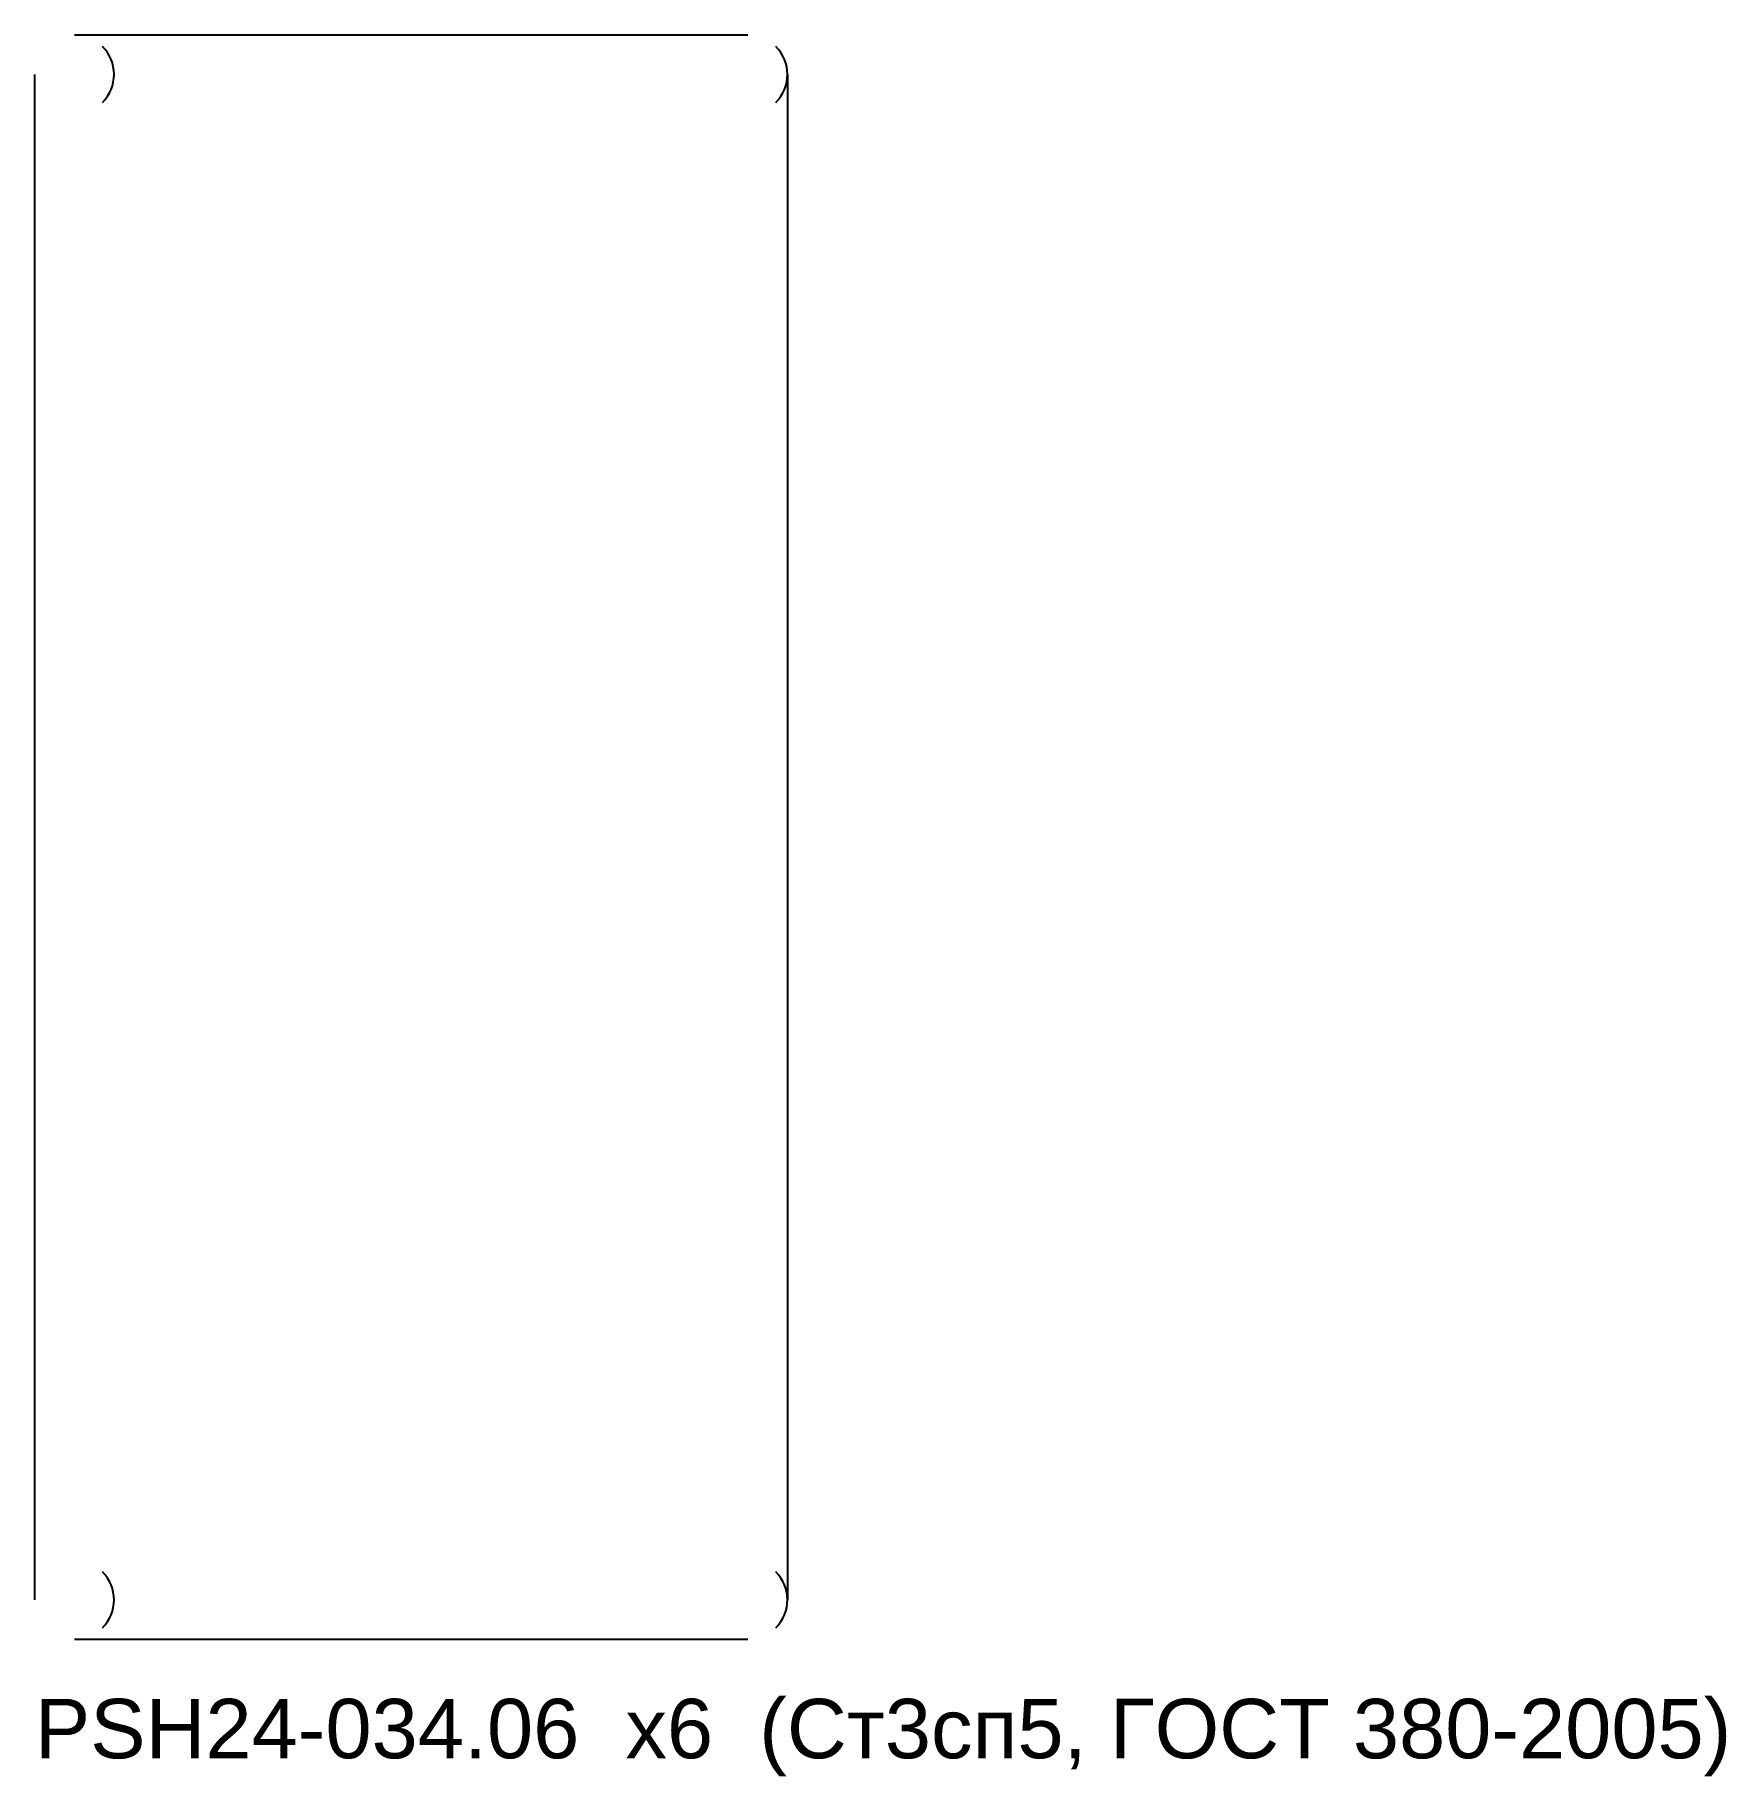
# Model space of a CAD drawing. Header units: millimetres. Extents: x -38 to 133, y -95 to 81.
import ezdxf

# ---------------------------------------------------------------- set-up
doc = ezdxf.new("R2010")
doc.units = ezdxf.units.MM
doc.layers.add('CUT', color=1, linetype='Continuous')
doc.layers.add('MARK', color=5, linetype='Continuous')
doc.styles.add('GOST', font='Arial')

msp = doc.modelspace()

# ---------------------------------------------------------------- linework, layer by layer
at = {"layer": 'CUT'}
for p, q in [((-34, 81), (34, 81)), ((-38, -77), (-38, 77)), ((38, 77), (38, -77)), ((34, -81), (-34, -81))]:
    msp.add_line(p, q, dxfattribs=at)
for centre in [(-34, 77), (34, 77), (-34, -77), (34, -77)]:
    msp.add_arc(centre, 4, 315, 405, dxfattribs=at)

# ---------------------------------------------------------------- texts
at = {"layer": 'MARK', "style": 'GOST'}
msp.add_text('PSH24-034.06  x6  (Ст3сп5, ГОСТ 380-2005)', height=6, dxfattribs=at).set_placement((-38, -93))

doc.saveas('drawing.dxf')
